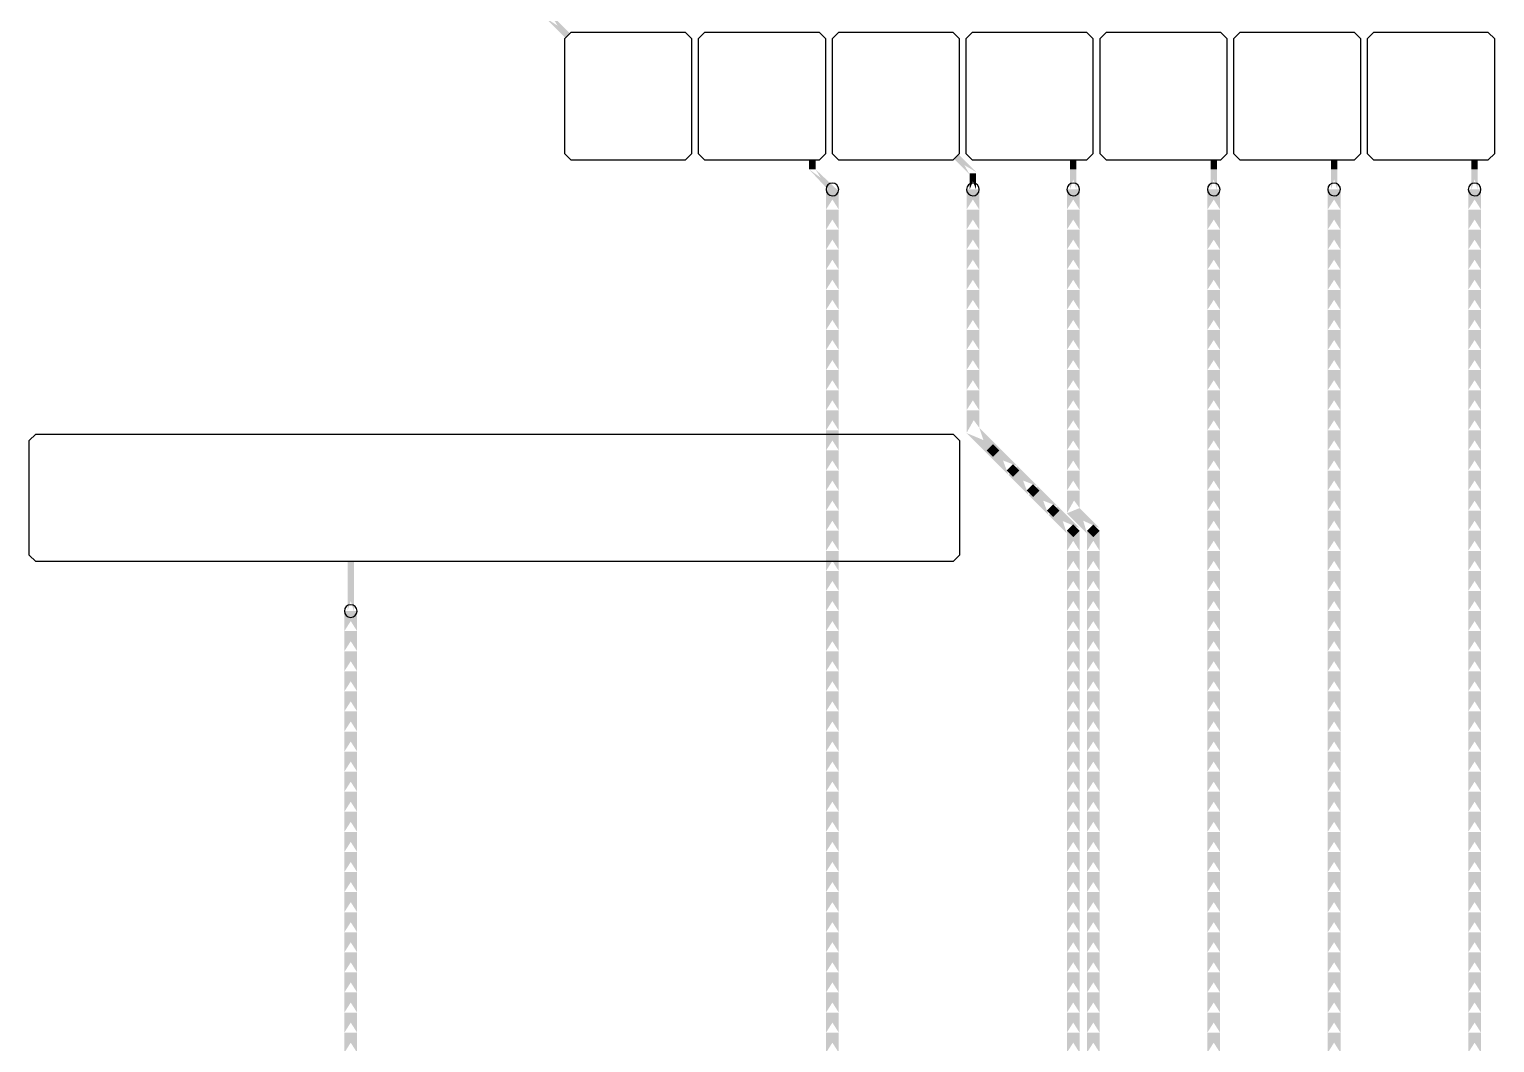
# Model space of a CAD drawing. Header units: metres. Extents: x -14835 to 79490, y -65266 to 750.
# Drawn here: x -50 to 22950, y -49106 to -33205 of the extents above; entities that cross this region are included whole.
import ezdxf

# ---------------------------------------------------------------- set-up
doc = ezdxf.new("R2010")
doc.units = ezdxf.units.M

msp = doc.modelspace()

# ---------------------------------------------------------------- linework, layer by layer
for points in [[(8350, -33355), (8350, -35155), (8450, -35255), (10250, -35255), (10350, -35155), (10350, -33355), (10250, -33255), (8450, -33255), (8350, -33355)], [(10450, -33355), (10450, -35155), (10550, -35255), (12350, -35255), (12450, -35155), (12450, -33355), (12350, -33255), (10550, -33255), (10450, -33355)], [(12550, -33355), (12550, -35155), (12650, -35255), (14450, -35255), (14550, -35155), (14550, -33355), (14450, -33255), (12650, -33255), (12550, -33355)], [(14650, -33355), (14650, -35155), (14750, -35255), (16550, -35255), (16650, -35155), (16650, -33355), (16550, -33255), (14750, -33255), (14650, -33355)], [(16750, -33355), (16750, -35155), (16850, -35255), (18650, -35255), (18750, -35155), (18750, -33355), (18650, -33255), (16850, -33255), (16750, -33355)], [(18850, -33355), (18850, -35155), (18950, -35255), (20750, -35255), (20850, -35155), (20850, -33355), (20750, -33255), (18950, -33255), (18850, -33355)], [(20950, -33355), (20950, -35155), (21050, -35255), (22850, -35255), (22950, -35155), (22950, -33355), (22850, -33255), (21050, -33255), (20950, -33355)], [(-50, -39655), (-50, -39655), (50, -39555), (14450, -39555), (14550, -39655), (14550, -41455), (14450, -41555), (50, -41555), (-50, -41455), (-50, -39655)]]:
    msp.add_lwpolyline(points)
for centre in [(12555, -35718), (14760, -35718), (16335, -35718), (18540, -35718), (20430, -35718), (22635, -35718), (4995, -42333)]:
    msp.add_arc(centre, 100, 0, 359)
for points in [[(8435.355339, -33269.644661), (8364.644661, -33340.355339), (8120.355339, -32954.644661), (8049.644661, -33025.355339)], [(8435.355339, -33269.644661), (8364.644661, -33340.355339), (8049.644661, -33025.355339), (8120.355339, -32954.644661)], [(14464.644661, -35240.355339), (14535.355339, -35169.644661), (14710, -35485.5), (14810, -35444.5)], [(14464.644661, -35240.355339), (14535.355339, -35169.644661), (14810, -35444.5), (14710, -35485.5)], [(12190, -35255), (12290, -35255), (12190, -35403), (12290, -35403)], [(12190, -35403), (12290, -35403), (12484.3, -35718), (12625.7, -35718)], [(12190, -35403), (12290, -35403), (12625.7, -35718), (12484.3, -35718)], [(16285, -35255), (16385, -35255), (16285, -35403), (16385, -35403)], [(16285, -35403), (16385, -35403), (16285, -35718), (16385, -35718)], [(16285, -35403), (16385, -35403), (16385, -35718), (16285, -35718)], [(18490, -35255), (18590, -35255), (18490, -35403), (18590, -35403)], [(18490, -35403), (18590, -35403), (18490, -35718), (18590, -35718)], [(18490, -35403), (18590, -35403), (18590, -35718), (18490, -35718)], [(20380, -35255), (20480, -35255), (20380, -35403), (20480, -35403)], [(20380, -35403), (20480, -35403), (20380, -35718), (20480, -35718)], [(20380, -35403), (20480, -35403), (20480, -35718), (20380, -35718)], [(22585, -35255), (22685, -35255), (22585, -35403), (22685, -35403)], [(22585, -35403), (22685, -35403), (22585, -35718), (22685, -35718)], [(22585, -35403), (22685, -35403), (22685, -35718), (22585, -35718)], [(14710, -35465), (14810, -35465), (14710, -35718), (14810, -35718)], [(14710, -35465), (14810, -35465), (14810, -35718), (14710, -35718)], [(12455, -35718), (12655, -35718), (12455, -36033), (12655, -36033)], [(12455, -35718), (12655, -35718), (12655, -36033), (12455, -36033)], [(14660, -35718), (14860, -35718), (14660, -36033), (14860, -36033)], [(14660, -35718), (14860, -35718), (14860, -36033), (14660, -36033)], [(16235, -35718), (16435, -35718), (16235, -36033), (16435, -36033)], [(16235, -35718), (16435, -35718), (16435, -36033), (16235, -36033)], [(18440, -35718), (18640, -35718), (18440, -36033), (18640, -36033)], [(18440, -35718), (18640, -35718), (18640, -36033), (18440, -36033)], [(20330, -35718), (20530, -35718), (20330, -36033), (20530, -36033)], [(20330, -35718), (20530, -35718), (20530, -36033), (20330, -36033)], [(22535, -35718), (22735, -35718), (22535, -36033), (22735, -36033)], [(22535, -35718), (22735, -35718), (22735, -36033), (22535, -36033)], [(12455, -36033), (12655, -36033), (12455, -36348), (12655, -36348)], [(12455, -36033), (12655, -36033), (12655, -36348), (12455, -36348)], [(14660, -36033), (14860, -36033), (14660, -36348), (14860, -36348)], [(14660, -36033), (14860, -36033), (14860, -36348), (14660, -36348)], [(16235, -36033), (16435, -36033), (16235, -36348), (16435, -36348)], [(16235, -36033), (16435, -36033), (16435, -36348), (16235, -36348)], [(18440, -36033), (18640, -36033), (18440, -36348), (18640, -36348)], [(18440, -36033), (18640, -36033), (18640, -36348), (18440, -36348)], [(20330, -36033), (20530, -36033), (20330, -36348), (20530, -36348)], [(20330, -36033), (20530, -36033), (20530, -36348), (20330, -36348)], [(22535, -36033), (22735, -36033), (22535, -36348), (22735, -36348)], [(22535, -36033), (22735, -36033), (22735, -36348), (22535, -36348)], [(12455, -36348), (12655, -36348), (12455, -36663), (12655, -36663)], [(12455, -36348), (12655, -36348), (12655, -36663), (12455, -36663)], [(14660, -36348), (14860, -36348), (14660, -36663), (14860, -36663)], [(14660, -36348), (14860, -36348), (14860, -36663), (14660, -36663)], [(16235, -36348), (16435, -36348), (16235, -36663), (16435, -36663)], [(16235, -36348), (16435, -36348), (16435, -36663), (16235, -36663)], [(18440, -36348), (18640, -36348), (18440, -36663), (18640, -36663)], [(18440, -36348), (18640, -36348), (18640, -36663), (18440, -36663)], [(20330, -36348), (20530, -36348), (20330, -36663), (20530, -36663)], [(20330, -36348), (20530, -36348), (20530, -36663), (20330, -36663)], [(22535, -36348), (22735, -36348), (22535, -36663), (22735, -36663)], [(22535, -36348), (22735, -36348), (22735, -36663), (22535, -36663)], [(12455, -36663), (12655, -36663), (12455, -36978), (12655, -36978)], [(12455, -36663), (12655, -36663), (12655, -36978), (12455, -36978)], [(14660, -36663), (14860, -36663), (14660, -36978), (14860, -36978)], [(14660, -36663), (14860, -36663), (14860, -36978), (14660, -36978)], [(16235, -36663), (16435, -36663), (16235, -36978), (16435, -36978)], [(16235, -36663), (16435, -36663), (16435, -36978), (16235, -36978)], [(18440, -36663), (18640, -36663), (18440, -36978), (18640, -36978)], [(18440, -36663), (18640, -36663), (18640, -36978), (18440, -36978)], [(20330, -36663), (20530, -36663), (20330, -36978), (20530, -36978)], [(20330, -36663), (20530, -36663), (20530, -36978), (20330, -36978)], [(22535, -36663), (22735, -36663), (22535, -36978), (22735, -36978)], [(22535, -36663), (22735, -36663), (22735, -36978), (22535, -36978)], [(12455, -36978), (12655, -36978), (12455, -37293), (12655, -37293)], [(12455, -36978), (12655, -36978), (12655, -37293), (12455, -37293)], [(14660, -36978), (14860, -36978), (14660, -37293), (14860, -37293)], [(14660, -36978), (14860, -36978), (14860, -37293), (14660, -37293)], [(16235, -36978), (16435, -36978), (16235, -37293), (16435, -37293)], [(16235, -36978), (16435, -36978), (16435, -37293), (16235, -37293)], [(18440, -36978), (18640, -36978), (18440, -37293), (18640, -37293)], [(18440, -36978), (18640, -36978), (18640, -37293), (18440, -37293)], [(20330, -36978), (20530, -36978), (20330, -37293), (20530, -37293)], [(20330, -36978), (20530, -36978), (20530, -37293), (20330, -37293)], [(22535, -36978), (22735, -36978), (22535, -37293), (22735, -37293)], [(22535, -36978), (22735, -36978), (22735, -37293), (22535, -37293)], [(12455, -37293), (12655, -37293), (12455, -37608), (12655, -37608)], [(12455, -37293), (12655, -37293), (12655, -37608), (12455, -37608)], [(14660, -37293), (14860, -37293), (14660, -37608), (14860, -37608)], [(14660, -37293), (14860, -37293), (14860, -37608), (14660, -37608)], [(16235, -37293), (16435, -37293), (16235, -37608), (16435, -37608)], [(16235, -37293), (16435, -37293), (16435, -37608), (16235, -37608)], [(18440, -37293), (18640, -37293), (18440, -37608), (18640, -37608)], [(18440, -37293), (18640, -37293), (18640, -37608), (18440, -37608)], [(20330, -37293), (20530, -37293), (20330, -37608), (20530, -37608)], [(20330, -37293), (20530, -37293), (20530, -37608), (20330, -37608)], [(22535, -37293), (22735, -37293), (22535, -37608), (22735, -37608)], [(22535, -37293), (22735, -37293), (22735, -37608), (22535, -37608)], [(12455, -37608), (12655, -37608), (12455, -37923), (12655, -37923)], [(12455, -37608), (12655, -37608), (12655, -37923), (12455, -37923)], [(14660, -37608), (14860, -37608), (14660, -37923), (14860, -37923)], [(14660, -37608), (14860, -37608), (14860, -37923), (14660, -37923)], [(16235, -37608), (16435, -37608), (16235, -37923), (16435, -37923)], [(16235, -37608), (16435, -37608), (16435, -37923), (16235, -37923)], [(18440, -37608), (18640, -37608), (18440, -37923), (18640, -37923)], [(18440, -37608), (18640, -37608), (18640, -37923), (18440, -37923)], [(20330, -37608), (20530, -37608), (20330, -37923), (20530, -37923)], [(20330, -37608), (20530, -37608), (20530, -37923), (20330, -37923)], [(22535, -37608), (22735, -37608), (22535, -37923), (22735, -37923)], [(22535, -37608), (22735, -37608), (22735, -37923), (22535, -37923)], [(12455, -37923), (12655, -37923), (12455, -38238), (12655, -38238)], [(12455, -37923), (12655, -37923), (12655, -38238), (12455, -38238)], [(14660, -37923), (14860, -37923), (14660, -38238), (14860, -38238)], [(14660, -37923), (14860, -37923), (14860, -38238), (14660, -38238)], [(16235, -37923), (16435, -37923), (16235, -38238), (16435, -38238)], [(16235, -37923), (16435, -37923), (16435, -38238), (16235, -38238)], [(18440, -37923), (18640, -37923), (18440, -38238), (18640, -38238)], [(18440, -37923), (18640, -37923), (18640, -38238), (18440, -38238)], [(20330, -37923), (20530, -37923), (20330, -38238), (20530, -38238)], [(20330, -37923), (20530, -37923), (20530, -38238), (20330, -38238)], [(22535, -37923), (22735, -37923), (22535, -38238), (22735, -38238)], [(22535, -37923), (22735, -37923), (22735, -38238), (22535, -38238)], [(12455, -38238), (12655, -38238), (12455, -38553), (12655, -38553)], [(12455, -38238), (12655, -38238), (12655, -38553), (12455, -38553)], [(14660, -38238), (14860, -38238), (14660, -38553), (14860, -38553)], [(14660, -38238), (14860, -38238), (14860, -38553), (14660, -38553)], [(16235, -38238), (16435, -38238), (16235, -38553), (16435, -38553)], [(16235, -38238), (16435, -38238), (16435, -38553), (16235, -38553)], [(18440, -38238), (18640, -38238), (18440, -38553), (18640, -38553)], [(18440, -38238), (18640, -38238), (18640, -38553), (18440, -38553)], [(20330, -38238), (20530, -38238), (20330, -38553), (20530, -38553)], [(20330, -38238), (20530, -38238), (20530, -38553), (20330, -38553)], [(22535, -38238), (22735, -38238), (22535, -38553), (22735, -38553)], [(22535, -38238), (22735, -38238), (22735, -38553), (22535, -38553)], [(12455, -38553), (12655, -38553), (12455, -38868), (12655, -38868)], [(12455, -38553), (12655, -38553), (12655, -38868), (12455, -38868)], [(14660, -38553), (14860, -38553), (14660, -38868), (14860, -38868)], [(14660, -38553), (14860, -38553), (14860, -38868), (14660, -38868)], [(16235, -38553), (16435, -38553), (16235, -38868), (16435, -38868)], [(16235, -38553), (16435, -38553), (16435, -38868), (16235, -38868)], [(18440, -38553), (18640, -38553), (18440, -38868), (18640, -38868)], [(18440, -38553), (18640, -38553), (18640, -38868), (18440, -38868)], [(20330, -38553), (20530, -38553), (20330, -38868), (20530, -38868)], [(20330, -38553), (20530, -38553), (20530, -38868), (20330, -38868)], [(22535, -38553), (22735, -38553), (22535, -38868), (22735, -38868)], [(22535, -38553), (22735, -38553), (22735, -38868), (22535, -38868)], [(12455, -38868), (12655, -38868), (12455, -39183), (12655, -39183)], [(12455, -38868), (12655, -38868), (12655, -39183), (12455, -39183)], [(14660, -38868), (14860, -38868), (14660, -39183), (14860, -39183)], [(14660, -38868), (14860, -38868), (14860, -39183), (14660, -39183)], [(16235, -38868), (16435, -38868), (16235, -39183), (16435, -39183)], [(16235, -38868), (16435, -38868), (16435, -39183), (16235, -39183)], [(18440, -38868), (18640, -38868), (18440, -39183), (18640, -39183)], [(18440, -38868), (18640, -38868), (18640, -39183), (18440, -39183)], [(20330, -38868), (20530, -38868), (20330, -39183), (20530, -39183)], [(20330, -38868), (20530, -38868), (20530, -39183), (20330, -39183)], [(22535, -38868), (22735, -38868), (22535, -39183), (22735, -39183)], [(22535, -38868), (22735, -38868), (22735, -39183), (22535, -39183)], [(12455, -39183), (12655, -39183), (12455, -39498), (12655, -39498)], [(12455, -39183), (12655, -39183), (12655, -39498), (12455, -39498)], [(14660, -39183), (14860, -39183), (14660, -39539.421356), (14860, -39456.578644)], [(14660, -39183), (14860, -39183), (14860, -39456.578644), (14660, -39539.421356)], [(16235, -39183), (16435, -39183), (16235, -39498), (16435, -39498)], [(16235, -39183), (16435, -39183), (16435, -39498), (16235, -39498)], [(18440, -39183), (18640, -39183), (18440, -39498), (18640, -39498)], [(18440, -39183), (18640, -39183), (18640, -39498), (18440, -39498)], [(20330, -39183), (20530, -39183), (20330, -39498), (20530, -39498)], [(20330, -39183), (20530, -39183), (20530, -39498), (20330, -39498)], [(22535, -39183), (22735, -39183), (22535, -39498), (22735, -39498)], [(22535, -39183), (22735, -39183), (22735, -39498), (22535, -39498)], [(12455, -39498), (12655, -39498), (12455, -39813), (12655, -39813)], [(12455, -39498), (12655, -39498), (12655, -39813), (12455, -39813)], [(14860, -39456.578644), (14660, -39539.421356), (15004.289322, -39883.710678), (15145.710678, -39742.289322)], [(14860, -39456.578644), (14660, -39539.421356), (15145.710678, -39742.289322), (15004.289322, -39883.710678)], [(16235, -39498), (16435, -39498), (16235, -39813), (16435, -39813)], [(16235, -39498), (16435, -39498), (16435, -39813), (16235, -39813)], [(18440, -39498), (18640, -39498), (18440, -39813), (18640, -39813)], [(18440, -39498), (18640, -39498), (18640, -39813), (18440, -39813)], [(20330, -39498), (20530, -39498), (20330, -39813), (20530, -39813)], [(20330, -39498), (20530, -39498), (20530, -39813), (20330, -39813)], [(22535, -39498), (22735, -39498), (22535, -39813), (22735, -39813)], [(22535, -39498), (22735, -39498), (22735, -39813), (22535, -39813)], [(15075, -39713), (14975, -39813), (15175, -39813), (15075, -39913)], [(15004.289322, -39883.710678), (15145.710678, -39742.289322), (15319.289322, -40198.710678), (15460.710678, -40057.289322)], [(15004.289322, -39883.710678), (15145.710678, -39742.289322), (15460.710678, -40057.289322), (15319.289322, -40198.710678)], [(12455, -39813), (12655, -39813), (12455, -40128), (12655, -40128)], [(12455, -39813), (12655, -39813), (12655, -40128), (12455, -40128)], [(16235, -39813), (16435, -39813), (16235, -40128), (16435, -40128)], [(16235, -39813), (16435, -39813), (16435, -40128), (16235, -40128)], [(18440, -39813), (18640, -39813), (18440, -40128), (18640, -40128)], [(18440, -39813), (18640, -39813), (18640, -40128), (18440, -40128)], [(20330, -39813), (20530, -39813), (20330, -40128), (20530, -40128)], [(20330, -39813), (20530, -39813), (20530, -40128), (20330, -40128)], [(22535, -39813), (22735, -39813), (22535, -40128), (22735, -40128)], [(22535, -39813), (22735, -39813), (22735, -40128), (22535, -40128)], [(12455, -40128), (12655, -40128), (12455, -40443), (12655, -40443)], [(12455, -40128), (12655, -40128), (12655, -40443), (12455, -40443)], [(15390, -40028), (15290, -40128), (15490, -40128), (15390, -40228)], [(15319.289322, -40198.710678), (15460.710678, -40057.289322), (15634.289322, -40513.710678), (15775.710678, -40372.289322)], [(15319.289322, -40198.710678), (15460.710678, -40057.289322), (15775.710678, -40372.289322), (15634.289322, -40513.710678)], [(16235, -40128), (16435, -40128), (16235, -40443), (16435, -40443)], [(16235, -40128), (16435, -40128), (16435, -40443), (16235, -40443)], [(18440, -40128), (18640, -40128), (18440, -40443), (18640, -40443)], [(18440, -40128), (18640, -40128), (18640, -40443), (18440, -40443)], [(20330, -40128), (20530, -40128), (20330, -40443), (20530, -40443)], [(20330, -40128), (20530, -40128), (20530, -40443), (20330, -40443)], [(22535, -40128), (22735, -40128), (22535, -40443), (22735, -40443)], [(22535, -40128), (22735, -40128), (22735, -40443), (22535, -40443)], [(12455, -40443), (12655, -40443), (12455, -40758), (12655, -40758)], [(12455, -40443), (12655, -40443), (12655, -40758), (12455, -40758)], [(15705, -40343), (15605, -40443), (15805, -40443), (15705, -40543)], [(15634.289322, -40513.710678), (15775.710678, -40372.289322), (15949.289322, -40828.710678), (16090.710678, -40687.289322)], [(15634.289322, -40513.710678), (15775.710678, -40372.289322), (16090.710678, -40687.289322), (15949.289322, -40828.710678)], [(16235, -40443), (16435, -40443), (16235, -40799.421356), (16435, -40716.578644)], [(16235, -40443), (16435, -40443), (16435, -40716.578644), (16235, -40799.421356)], [(18440, -40443), (18640, -40443), (18440, -40758), (18640, -40758)], [(18440, -40443), (18640, -40443), (18640, -40758), (18440, -40758)], [(20330, -40443), (20530, -40443), (20330, -40758), (20530, -40758)], [(20330, -40443), (20530, -40443), (20530, -40758), (20330, -40758)], [(22535, -40443), (22735, -40443), (22535, -40758), (22735, -40758)], [(22535, -40443), (22735, -40443), (22735, -40758), (22535, -40758)], [(16020, -40658), (15920, -40758), (16120, -40758), (16020, -40858)], [(15949.289322, -40828.710678), (16090.710678, -40687.289322), (16435, -41031.578644), (16235, -41114.421356)], [(15949.289322, -40828.710678), (16090.710678, -40687.289322), (16235, -41114.421356), (16435, -41031.578644)], [(12455, -40758), (12655, -40758), (12455, -41073), (12655, -41073)], [(12455, -40758), (12655, -40758), (12655, -41073), (12455, -41073)], [(16435, -40716.578644), (16235, -40799.421356), (16750, -41031.578644), (16550, -41114.421356)], [(16435, -40716.578644), (16235, -40799.421356), (16550, -41114.421356), (16750, -41031.578644)], [(18440, -40758), (18640, -40758), (18440, -41073), (18640, -41073)], [(18440, -40758), (18640, -40758), (18640, -41073), (18440, -41073)], [(20330, -40758), (20530, -40758), (20330, -41073), (20530, -41073)], [(20330, -40758), (20530, -40758), (20530, -41073), (20330, -41073)], [(22535, -40758), (22735, -40758), (22535, -41073), (22735, -41073)], [(22535, -40758), (22735, -40758), (22735, -41073), (22535, -41073)], [(12455, -41073), (12655, -41073), (12455, -41388), (12655, -41388)], [(12455, -41073), (12655, -41073), (12655, -41388), (12455, -41388)], [(16335, -40973), (16235, -41073), (16435, -41073), (16335, -41173)], [(16235, -41073), (16435, -41073), (16235, -41388), (16435, -41388)], [(16235, -41073), (16435, -41073), (16435, -41388), (16235, -41388)], [(16650, -40973), (16550, -41073), (16750, -41073), (16650, -41173)], [(16550, -41073), (16750, -41073), (16550, -41388), (16750, -41388)], [(16550, -41073), (16750, -41073), (16750, -41388), (16550, -41388)], [(18440, -41073), (18640, -41073), (18440, -41388), (18640, -41388)], [(18440, -41073), (18640, -41073), (18640, -41388), (18440, -41388)], [(20330, -41073), (20530, -41073), (20330, -41388), (20530, -41388)], [(20330, -41073), (20530, -41073), (20530, -41388), (20330, -41388)], [(22535, -41073), (22735, -41073), (22535, -41388), (22735, -41388)], [(22535, -41073), (22735, -41073), (22735, -41388), (22535, -41388)], [(12455, -41388), (12655, -41388), (12455, -41703), (12655, -41703)], [(12455, -41388), (12655, -41388), (12655, -41703), (12455, -41703)], [(16235, -41388), (16435, -41388), (16235, -41703), (16435, -41703)], [(16235, -41388), (16435, -41388), (16435, -41703), (16235, -41703)], [(16550, -41388), (16750, -41388), (16550, -41703), (16750, -41703)], [(16550, -41388), (16750, -41388), (16750, -41703), (16550, -41703)], [(18440, -41388), (18640, -41388), (18440, -41703), (18640, -41703)], [(18440, -41388), (18640, -41388), (18640, -41703), (18440, -41703)], [(20330, -41388), (20530, -41388), (20330, -41703), (20530, -41703)], [(20330, -41388), (20530, -41388), (20530, -41703), (20330, -41703)], [(22535, -41388), (22735, -41388), (22535, -41703), (22735, -41703)], [(22535, -41388), (22735, -41388), (22735, -41703), (22535, -41703)], [(4945, -41555), (5045, -41555), (4945, -42018), (5045, -42018)], [(12455, -41703), (12655, -41703), (12455, -42018), (12655, -42018)], [(12455, -41703), (12655, -41703), (12655, -42018), (12455, -42018)], [(16235, -41703), (16435, -41703), (16235, -42018), (16435, -42018)], [(16235, -41703), (16435, -41703), (16435, -42018), (16235, -42018)], [(16550, -41703), (16750, -41703), (16550, -42018), (16750, -42018)], [(16550, -41703), (16750, -41703), (16750, -42018), (16550, -42018)], [(18440, -41703), (18640, -41703), (18440, -42018), (18640, -42018)], [(18440, -41703), (18640, -41703), (18640, -42018), (18440, -42018)], [(20330, -41703), (20530, -41703), (20330, -42018), (20530, -42018)], [(20330, -41703), (20530, -41703), (20530, -42018), (20330, -42018)], [(22535, -41703), (22735, -41703), (22535, -42018), (22735, -42018)], [(22535, -41703), (22735, -41703), (22735, -42018), (22535, -42018)], [(4945, -42018), (5045, -42018), (4945, -42333), (5045, -42333)], [(4945, -42018), (5045, -42018), (5045, -42333), (4945, -42333)], [(12455, -42018), (12655, -42018), (12455, -42333), (12655, -42333)], [(12455, -42018), (12655, -42018), (12655, -42333), (12455, -42333)], [(16235, -42018), (16435, -42018), (16235, -42333), (16435, -42333)], [(16235, -42018), (16435, -42018), (16435, -42333), (16235, -42333)], [(16550, -42018), (16750, -42018), (16550, -42333), (16750, -42333)], [(16550, -42018), (16750, -42018), (16750, -42333), (16550, -42333)], [(18440, -42018), (18640, -42018), (18440, -42333), (18640, -42333)], [(18440, -42018), (18640, -42018), (18640, -42333), (18440, -42333)], [(20330, -42018), (20530, -42018), (20330, -42333), (20530, -42333)], [(20330, -42018), (20530, -42018), (20530, -42333), (20330, -42333)], [(22535, -42018), (22735, -42018), (22535, -42333), (22735, -42333)], [(22535, -42018), (22735, -42018), (22735, -42333), (22535, -42333)], [(4895, -42333), (5095, -42333), (4895, -42648), (5095, -42648)], [(4895, -42333), (5095, -42333), (5095, -42648), (4895, -42648)], [(12455, -42333), (12655, -42333), (12455, -42648), (12655, -42648)], [(12455, -42333), (12655, -42333), (12655, -42648), (12455, -42648)], [(16235, -42333), (16435, -42333), (16235, -42648), (16435, -42648)], [(16235, -42333), (16435, -42333), (16435, -42648), (16235, -42648)], [(16550, -42333), (16750, -42333), (16550, -42648), (16750, -42648)], [(16550, -42333), (16750, -42333), (16750, -42648), (16550, -42648)], [(18440, -42333), (18640, -42333), (18440, -42648), (18640, -42648)], [(18440, -42333), (18640, -42333), (18640, -42648), (18440, -42648)], [(20330, -42333), (20530, -42333), (20330, -42648), (20530, -42648)], [(20330, -42333), (20530, -42333), (20530, -42648), (20330, -42648)], [(22535, -42333), (22735, -42333), (22535, -42648), (22735, -42648)], [(22535, -42333), (22735, -42333), (22735, -42648), (22535, -42648)], [(4895, -42648), (5095, -42648), (4895, -42963), (5095, -42963)], [(4895, -42648), (5095, -42648), (5095, -42963), (4895, -42963)], [(12455, -42648), (12655, -42648), (12455, -42963), (12655, -42963)], [(12455, -42648), (12655, -42648), (12655, -42963), (12455, -42963)], [(16235, -42648), (16435, -42648), (16235, -42963), (16435, -42963)], [(16235, -42648), (16435, -42648), (16435, -42963), (16235, -42963)], [(16550, -42648), (16750, -42648), (16550, -42963), (16750, -42963)], [(16550, -42648), (16750, -42648), (16750, -42963), (16550, -42963)], [(18440, -42648), (18640, -42648), (18440, -42963), (18640, -42963)], [(18440, -42648), (18640, -42648), (18640, -42963), (18440, -42963)], [(20330, -42648), (20530, -42648), (20330, -42963), (20530, -42963)], [(20330, -42648), (20530, -42648), (20530, -42963), (20330, -42963)], [(22535, -42648), (22735, -42648), (22535, -42963), (22735, -42963)], [(22535, -42648), (22735, -42648), (22735, -42963), (22535, -42963)], [(4895, -42963), (5095, -42963), (4895, -43278), (5095, -43278)], [(4895, -42963), (5095, -42963), (5095, -43278), (4895, -43278)], [(12455, -42963), (12655, -42963), (12455, -43278), (12655, -43278)], [(12455, -42963), (12655, -42963), (12655, -43278), (12455, -43278)], [(16235, -42963), (16435, -42963), (16235, -43278), (16435, -43278)], [(16235, -42963), (16435, -42963), (16435, -43278), (16235, -43278)], [(16550, -42963), (16750, -42963), (16550, -43278), (16750, -43278)], [(16550, -42963), (16750, -42963), (16750, -43278), (16550, -43278)], [(18440, -42963), (18640, -42963), (18440, -43278), (18640, -43278)], [(18440, -42963), (18640, -42963), (18640, -43278), (18440, -43278)], [(20330, -42963), (20530, -42963), (20330, -43278), (20530, -43278)], [(20330, -42963), (20530, -42963), (20530, -43278), (20330, -43278)], [(22535, -42963), (22735, -42963), (22535, -43278), (22735, -43278)], [(22535, -42963), (22735, -42963), (22735, -43278), (22535, -43278)], [(4895, -43278), (5095, -43278), (4895, -43593), (5095, -43593)], [(4895, -43278), (5095, -43278), (5095, -43593), (4895, -43593)], [(12455, -43278), (12655, -43278), (12455, -43593), (12655, -43593)], [(12455, -43278), (12655, -43278), (12655, -43593), (12455, -43593)], [(16235, -43278), (16435, -43278), (16235, -43593), (16435, -43593)], [(16235, -43278), (16435, -43278), (16435, -43593), (16235, -43593)], [(16550, -43278), (16750, -43278), (16550, -43593), (16750, -43593)], [(16550, -43278), (16750, -43278), (16750, -43593), (16550, -43593)], [(18440, -43278), (18640, -43278), (18440, -43593), (18640, -43593)], [(18440, -43278), (18640, -43278), (18640, -43593), (18440, -43593)], [(20330, -43278), (20530, -43278), (20330, -43593), (20530, -43593)], [(20330, -43278), (20530, -43278), (20530, -43593), (20330, -43593)], [(22535, -43278), (22735, -43278), (22535, -43593), (22735, -43593)], [(22535, -43278), (22735, -43278), (22735, -43593), (22535, -43593)], [(4895, -43593), (5095, -43593), (4895, -43908), (5095, -43908)], [(4895, -43593), (5095, -43593), (5095, -43908), (4895, -43908)], [(12455, -43593), (12655, -43593), (12455, -43908), (12655, -43908)], [(12455, -43593), (12655, -43593), (12655, -43908), (12455, -43908)], [(16235, -43593), (16435, -43593), (16235, -43908), (16435, -43908)], [(16235, -43593), (16435, -43593), (16435, -43908), (16235, -43908)], [(16550, -43593), (16750, -43593), (16550, -43908), (16750, -43908)], [(16550, -43593), (16750, -43593), (16750, -43908), (16550, -43908)], [(18440, -43593), (18640, -43593), (18440, -43908), (18640, -43908)], [(18440, -43593), (18640, -43593), (18640, -43908), (18440, -43908)], [(20330, -43593), (20530, -43593), (20330, -43908), (20530, -43908)], [(20330, -43593), (20530, -43593), (20530, -43908), (20330, -43908)], [(22535, -43593), (22735, -43593), (22535, -43908), (22735, -43908)], [(22535, -43593), (22735, -43593), (22735, -43908), (22535, -43908)], [(4895, -43908), (5095, -43908), (4895, -44223), (5095, -44223)], [(4895, -43908), (5095, -43908), (5095, -44223), (4895, -44223)], [(12455, -43908), (12655, -43908), (12455, -44223), (12655, -44223)], [(12455, -43908), (12655, -43908), (12655, -44223), (12455, -44223)], [(16235, -43908), (16435, -43908), (16235, -44223), (16435, -44223)], [(16235, -43908), (16435, -43908), (16435, -44223), (16235, -44223)], [(16550, -43908), (16750, -43908), (16550, -44223), (16750, -44223)], [(16550, -43908), (16750, -43908), (16750, -44223), (16550, -44223)], [(18440, -43908), (18640, -43908), (18440, -44223), (18640, -44223)], [(18440, -43908), (18640, -43908), (18640, -44223), (18440, -44223)], [(20330, -43908), (20530, -43908), (20330, -44223), (20530, -44223)], [(20330, -43908), (20530, -43908), (20530, -44223), (20330, -44223)], [(22535, -43908), (22735, -43908), (22535, -44223), (22735, -44223)], [(22535, -43908), (22735, -43908), (22735, -44223), (22535, -44223)], [(4895, -44223), (5095, -44223), (4895, -44538), (5095, -44538)], [(4895, -44223), (5095, -44223), (5095, -44538), (4895, -44538)], [(12455, -44223), (12655, -44223), (12455, -44538), (12655, -44538)], [(12455, -44223), (12655, -44223), (12655, -44538), (12455, -44538)], [(16235, -44223), (16435, -44223), (16235, -44538), (16435, -44538)], [(16235, -44223), (16435, -44223), (16435, -44538), (16235, -44538)], [(16550, -44223), (16750, -44223), (16550, -44538), (16750, -44538)], [(16550, -44223), (16750, -44223), (16750, -44538), (16550, -44538)], [(18440, -44223), (18640, -44223), (18440, -44538), (18640, -44538)], [(18440, -44223), (18640, -44223), (18640, -44538), (18440, -44538)], [(20330, -44223), (20530, -44223), (20330, -44538), (20530, -44538)], [(20330, -44223), (20530, -44223), (20530, -44538), (20330, -44538)], [(22535, -44223), (22735, -44223), (22535, -44538), (22735, -44538)], [(22535, -44223), (22735, -44223), (22735, -44538), (22535, -44538)], [(4895, -44538), (5095, -44538), (4895, -44853), (5095, -44853)], [(4895, -44538), (5095, -44538), (5095, -44853), (4895, -44853)], [(12455, -44538), (12655, -44538), (12455, -44853), (12655, -44853)], [(12455, -44538), (12655, -44538), (12655, -44853), (12455, -44853)], [(16235, -44538), (16435, -44538), (16235, -44853), (16435, -44853)], [(16235, -44538), (16435, -44538), (16435, -44853), (16235, -44853)], [(16550, -44538), (16750, -44538), (16550, -44853), (16750, -44853)], [(16550, -44538), (16750, -44538), (16750, -44853), (16550, -44853)], [(18440, -44538), (18640, -44538), (18440, -44853), (18640, -44853)], [(18440, -44538), (18640, -44538), (18640, -44853), (18440, -44853)], [(20330, -44538), (20530, -44538), (20330, -44853), (20530, -44853)], [(20330, -44538), (20530, -44538), (20530, -44853), (20330, -44853)], [(22535, -44538), (22735, -44538), (22535, -44853), (22735, -44853)], [(22535, -44538), (22735, -44538), (22735, -44853), (22535, -44853)], [(4895, -44853), (5095, -44853), (4895, -45168), (5095, -45168)], [(4895, -44853), (5095, -44853), (5095, -45168), (4895, -45168)], [(12455, -44853), (12655, -44853), (12455, -45168), (12655, -45168)], [(12455, -44853), (12655, -44853), (12655, -45168), (12455, -45168)], [(16235, -44853), (16435, -44853), (16235, -45168), (16435, -45168)], [(16235, -44853), (16435, -44853), (16435, -45168), (16235, -45168)], [(16550, -44853), (16750, -44853), (16550, -45168), (16750, -45168)], [(16550, -44853), (16750, -44853), (16750, -45168), (16550, -45168)], [(18440, -44853), (18640, -44853), (18440, -45168), (18640, -45168)], [(18440, -44853), (18640, -44853), (18640, -45168), (18440, -45168)], [(20330, -44853), (20530, -44853), (20330, -45168), (20530, -45168)], [(20330, -44853), (20530, -44853), (20530, -45168), (20330, -45168)], [(22535, -44853), (22735, -44853), (22535, -45168), (22735, -45168)], [(22535, -44853), (22735, -44853), (22735, -45168), (22535, -45168)], [(4895, -45168), (5095, -45168), (4895, -45483), (5095, -45483)], [(4895, -45168), (5095, -45168), (5095, -45483), (4895, -45483)], [(12455, -45168), (12655, -45168), (12455, -45483), (12655, -45483)], [(12455, -45168), (12655, -45168), (12655, -45483), (12455, -45483)], [(16235, -45168), (16435, -45168), (16235, -45483), (16435, -45483)], [(16235, -45168), (16435, -45168), (16435, -45483), (16235, -45483)], [(16550, -45168), (16750, -45168), (16550, -45483), (16750, -45483)], [(16550, -45168), (16750, -45168), (16750, -45483), (16550, -45483)], [(18440, -45168), (18640, -45168), (18440, -45483), (18640, -45483)], [(18440, -45168), (18640, -45168), (18640, -45483), (18440, -45483)], [(20330, -45168), (20530, -45168), (20330, -45483), (20530, -45483)], [(20330, -45168), (20530, -45168), (20530, -45483), (20330, -45483)], [(22535, -45168), (22735, -45168), (22535, -45483), (22735, -45483)], [(22535, -45168), (22735, -45168), (22735, -45483), (22535, -45483)], [(4895, -45483), (5095, -45483), (4895, -45798), (5095, -45798)], [(4895, -45483), (5095, -45483), (5095, -45798), (4895, -45798)], [(12455, -45483), (12655, -45483), (12455, -45798), (12655, -45798)], [(12455, -45483), (12655, -45483), (12655, -45798), (12455, -45798)], [(16235, -45483), (16435, -45483), (16235, -45798), (16435, -45798)], [(16235, -45483), (16435, -45483), (16435, -45798), (16235, -45798)], [(16550, -45483), (16750, -45483), (16550, -45798), (16750, -45798)], [(16550, -45483), (16750, -45483), (16750, -45798), (16550, -45798)], [(18440, -45483), (18640, -45483), (18440, -45798), (18640, -45798)], [(18440, -45483), (18640, -45483), (18640, -45798), (18440, -45798)], [(20330, -45483), (20530, -45483), (20330, -45798), (20530, -45798)], [(20330, -45483), (20530, -45483), (20530, -45798), (20330, -45798)], [(22535, -45483), (22735, -45483), (22535, -45798), (22735, -45798)], [(22535, -45483), (22735, -45483), (22735, -45798), (22535, -45798)], [(4895, -45798), (5095, -45798), (4895, -46113), (5095, -46113)], [(4895, -45798), (5095, -45798), (5095, -46113), (4895, -46113)], [(12455, -45798), (12655, -45798), (12455, -46113), (12655, -46113)], [(12455, -45798), (12655, -45798), (12655, -46113), (12455, -46113)], [(16235, -45798), (16435, -45798), (16235, -46113), (16435, -46113)], [(16235, -45798), (16435, -45798), (16435, -46113), (16235, -46113)], [(16550, -45798), (16750, -45798), (16550, -46113), (16750, -46113)], [(16550, -45798), (16750, -45798), (16750, -46113), (16550, -46113)], [(18440, -45798), (18640, -45798), (18440, -46113), (18640, -46113)], [(18440, -45798), (18640, -45798), (18640, -46113), (18440, -46113)], [(20330, -45798), (20530, -45798), (20330, -46113), (20530, -46113)], [(20330, -45798), (20530, -45798), (20530, -46113), (20330, -46113)], [(22535, -45798), (22735, -45798), (22535, -46113), (22735, -46113)], [(22535, -45798), (22735, -45798), (22735, -46113), (22535, -46113)], [(4895, -46113), (5095, -46113), (4895, -46428), (5095, -46428)], [(4895, -46113), (5095, -46113), (5095, -46428), (4895, -46428)], [(12455, -46113), (12655, -46113), (12455, -46428), (12655, -46428)], [(12455, -46113), (12655, -46113), (12655, -46428), (12455, -46428)], [(16235, -46113), (16435, -46113), (16235, -46428), (16435, -46428)], [(16235, -46113), (16435, -46113), (16435, -46428), (16235, -46428)], [(16550, -46113), (16750, -46113), (16550, -46428), (16750, -46428)], [(16550, -46113), (16750, -46113), (16750, -46428), (16550, -46428)], [(18440, -46113), (18640, -46113), (18440, -46428), (18640, -46428)], [(18440, -46113), (18640, -46113), (18640, -46428), (18440, -46428)], [(20330, -46113), (20530, -46113), (20330, -46428), (20530, -46428)], [(20330, -46113), (20530, -46113), (20530, -46428), (20330, -46428)], [(22535, -46113), (22735, -46113), (22535, -46428), (22735, -46428)], [(22535, -46113), (22735, -46113), (22735, -46428), (22535, -46428)], [(4895, -46428), (5095, -46428), (4895, -46743), (5095, -46743)], [(4895, -46428), (5095, -46428), (5095, -46743), (4895, -46743)], [(12455, -46428), (12655, -46428), (12455, -46743), (12655, -46743)], [(12455, -46428), (12655, -46428), (12655, -46743), (12455, -46743)], [(16235, -46428), (16435, -46428), (16235, -46743), (16435, -46743)], [(16235, -46428), (16435, -46428), (16435, -46743), (16235, -46743)], [(16550, -46428), (16750, -46428), (16550, -46743), (16750, -46743)], [(16550, -46428), (16750, -46428), (16750, -46743), (16550, -46743)], [(18440, -46428), (18640, -46428), (18440, -46743), (18640, -46743)], [(18440, -46428), (18640, -46428), (18640, -46743), (18440, -46743)], [(20330, -46428), (20530, -46428), (20330, -46743), (20530, -46743)], [(20330, -46428), (20530, -46428), (20530, -46743), (20330, -46743)], [(22535, -46428), (22735, -46428), (22535, -46743), (22735, -46743)], [(22535, -46428), (22735, -46428), (22735, -46743), (22535, -46743)], [(4895, -46743), (5095, -46743), (4895, -47058), (5095, -47058)], [(4895, -46743), (5095, -46743), (5095, -47058), (4895, -47058)], [(12455, -46743), (12655, -46743), (12455, -47058), (12655, -47058)], [(12455, -46743), (12655, -46743), (12655, -47058), (12455, -47058)], [(16235, -46743), (16435, -46743), (16235, -47058), (16435, -47058)], [(16235, -46743), (16435, -46743), (16435, -47058), (16235, -47058)], [(16550, -46743), (16750, -46743), (16550, -47058), (16750, -47058)], [(16550, -46743), (16750, -46743), (16750, -47058), (16550, -47058)], [(18440, -46743), (18640, -46743), (18440, -47058), (18640, -47058)], [(18440, -46743), (18640, -46743), (18640, -47058), (18440, -47058)], [(20330, -46743), (20530, -46743), (20330, -47058), (20530, -47058)], [(20330, -46743), (20530, -46743), (20530, -47058), (20330, -47058)], [(22535, -46743), (22735, -46743), (22535, -47058), (22735, -47058)], [(22535, -46743), (22735, -46743), (22735, -47058), (22535, -47058)], [(4895, -47058), (5095, -47058), (4895, -47373), (5095, -47373)], [(4895, -47058), (5095, -47058), (5095, -47373), (4895, -47373)], [(12455, -47058), (12655, -47058), (12455, -47373), (12655, -47373)], [(12455, -47058), (12655, -47058), (12655, -47373), (12455, -47373)], [(16235, -47058), (16435, -47058), (16235, -47373), (16435, -47373)], [(16235, -47058), (16435, -47058), (16435, -47373), (16235, -47373)], [(16550, -47058), (16750, -47058), (16550, -47373), (16750, -47373)], [(16550, -47058), (16750, -47058), (16750, -47373), (16550, -47373)], [(18440, -47058), (18640, -47058), (18440, -47373), (18640, -47373)], [(18440, -47058), (18640, -47058), (18640, -47373), (18440, -47373)], [(20330, -47058), (20530, -47058), (20330, -47373), (20530, -47373)], [(20330, -47058), (20530, -47058), (20530, -47373), (20330, -47373)], [(22535, -47058), (22735, -47058), (22535, -47373), (22735, -47373)], [(22535, -47058), (22735, -47058), (22735, -47373), (22535, -47373)], [(4895, -47373), (5095, -47373), (4895, -47688), (5095, -47688)], [(4895, -47373), (5095, -47373), (5095, -47688), (4895, -47688)], [(12455, -47373), (12655, -47373), (12455, -47688), (12655, -47688)], [(12455, -47373), (12655, -47373), (12655, -47688), (12455, -47688)], [(16235, -47373), (16435, -47373), (16235, -47688), (16435, -47688)], [(16235, -47373), (16435, -47373), (16435, -47688), (16235, -47688)], [(16550, -47373), (16750, -47373), (16550, -47688), (16750, -47688)], [(16550, -47373), (16750, -47373), (16750, -47688), (16550, -47688)], [(18440, -47373), (18640, -47373), (18440, -47688), (18640, -47688)], [(18440, -47373), (18640, -47373), (18640, -47688), (18440, -47688)], [(20330, -47373), (20530, -47373), (20330, -47688), (20530, -47688)], [(20330, -47373), (20530, -47373), (20530, -47688), (20330, -47688)], [(22535, -47373), (22735, -47373), (22535, -47688), (22735, -47688)], [(22535, -47373), (22735, -47373), (22735, -47688), (22535, -47688)], [(4895, -47688), (5095, -47688), (4895, -48003), (5095, -48003)], [(4895, -47688), (5095, -47688), (5095, -48003), (4895, -48003)], [(12455, -47688), (12655, -47688), (12455, -48003), (12655, -48003)], [(12455, -47688), (12655, -47688), (12655, -48003), (12455, -48003)], [(16235, -47688), (16435, -47688), (16235, -48003), (16435, -48003)], [(16235, -47688), (16435, -47688), (16435, -48003), (16235, -48003)], [(16550, -47688), (16750, -47688), (16550, -48003), (16750, -48003)], [(16550, -47688), (16750, -47688), (16750, -48003), (16550, -48003)], [(18440, -47688), (18640, -47688), (18440, -48003), (18640, -48003)], [(18440, -47688), (18640, -47688), (18640, -48003), (18440, -48003)], [(20330, -47688), (20530, -47688), (20330, -48003), (20530, -48003)], [(20330, -47688), (20530, -47688), (20530, -48003), (20330, -48003)], [(22535, -47688), (22735, -47688), (22535, -48003), (22735, -48003)], [(22535, -47688), (22735, -47688), (22735, -48003), (22535, -48003)], [(4895, -48003), (5095, -48003), (4895, -48318), (5095, -48318)], [(4895, -48003), (5095, -48003), (5095, -48318), (4895, -48318)], [(12455, -48003), (12655, -48003), (12455, -48318), (12655, -48318)], [(12455, -48003), (12655, -48003), (12655, -48318), (12455, -48318)], [(16235, -48003), (16435, -48003), (16235, -48318), (16435, -48318)], [(16235, -48003), (16435, -48003), (16435, -48318), (16235, -48318)], [(16550, -48003), (16750, -48003), (16550, -48318), (16750, -48318)], [(16550, -48003), (16750, -48003), (16750, -48318), (16550, -48318)], [(18440, -48003), (18640, -48003), (18440, -48318), (18640, -48318)], [(18440, -48003), (18640, -48003), (18640, -48318), (18440, -48318)], [(20330, -48003), (20530, -48003), (20330, -48318), (20530, -48318)], [(20330, -48003), (20530, -48003), (20530, -48318), (20330, -48318)], [(22535, -48003), (22735, -48003), (22535, -48318), (22735, -48318)], [(22535, -48003), (22735, -48003), (22735, -48318), (22535, -48318)], [(4895, -48318), (5095, -48318), (4895, -48633), (5095, -48633)], [(4895, -48318), (5095, -48318), (5095, -48633), (4895, -48633)], [(12455, -48318), (12655, -48318), (12455, -48633), (12655, -48633)], [(12455, -48318), (12655, -48318), (12655, -48633), (12455, -48633)], [(16235, -48318), (16435, -48318), (16235, -48633), (16435, -48633)], [(16235, -48318), (16435, -48318), (16435, -48633), (16235, -48633)], [(16550, -48318), (16750, -48318), (16550, -48633), (16750, -48633)], [(16550, -48318), (16750, -48318), (16750, -48633), (16550, -48633)], [(18440, -48318), (18640, -48318), (18440, -48633), (18640, -48633)], [(18440, -48318), (18640, -48318), (18640, -48633), (18440, -48633)], [(20330, -48318), (20530, -48318), (20330, -48633), (20530, -48633)], [(20330, -48318), (20530, -48318), (20530, -48633), (20330, -48633)], [(22535, -48318), (22735, -48318), (22535, -48633), (22735, -48633)], [(22535, -48318), (22735, -48318), (22735, -48633), (22535, -48633)], [(4895, -48633), (5095, -48633), (4895, -48948), (5095, -48948)], [(4895, -48633), (5095, -48633), (5095, -48948), (4895, -48948)], [(12455, -48633), (12655, -48633), (12455, -48948), (12655, -48948)], [(12455, -48633), (12655, -48633), (12655, -48948), (12455, -48948)], [(16235, -48633), (16435, -48633), (16235, -48948), (16435, -48948)], [(16235, -48633), (16435, -48633), (16435, -48948), (16235, -48948)], [(16550, -48633), (16750, -48633), (16550, -48948), (16750, -48948)], [(16550, -48633), (16750, -48633), (16750, -48948), (16550, -48948)], [(18440, -48633), (18640, -48633), (18440, -48948), (18640, -48948)], [(18440, -48633), (18640, -48633), (18640, -48948), (18440, -48948)], [(20330, -48633), (20530, -48633), (20330, -48948), (20530, -48948)], [(20330, -48633), (20530, -48633), (20530, -48948), (20330, -48948)], [(22535, -48633), (22735, -48633), (22535, -48948), (22735, -48948)], [(22535, -48633), (22735, -48633), (22735, -48948), (22535, -48948)], [(4895, -48948), (5095, -48948), (4895, -49263), (5095, -49263)], [(4895, -48948), (5095, -48948), (5095, -49263), (4895, -49263)], [(12455, -48948), (12655, -48948), (12455, -49263), (12655, -49263)], [(12455, -48948), (12655, -48948), (12655, -49263), (12455, -49263)], [(16235, -48948), (16435, -48948), (16235, -49263), (16435, -49263)], [(16235, -48948), (16435, -48948), (16435, -49263), (16235, -49263)], [(16550, -48948), (16750, -48948), (16550, -49263), (16750, -49263)], [(16550, -48948), (16750, -48948), (16750, -49263), (16550, -49263)], [(18440, -48948), (18640, -48948), (18440, -49263), (18640, -49263)], [(18440, -48948), (18640, -48948), (18640, -49263), (18440, -49263)], [(20330, -48948), (20530, -48948), (20330, -49263), (20530, -49263)], [(20330, -48948), (20530, -48948), (20530, -49263), (20330, -49263)], [(22535, -48948), (22735, -48948), (22535, -49263), (22735, -49263)], [(22535, -48948), (22735, -48948), (22735, -49263), (22535, -49263)]]:
    msp.add_solid(points)

doc.saveas('drawing.dxf')
